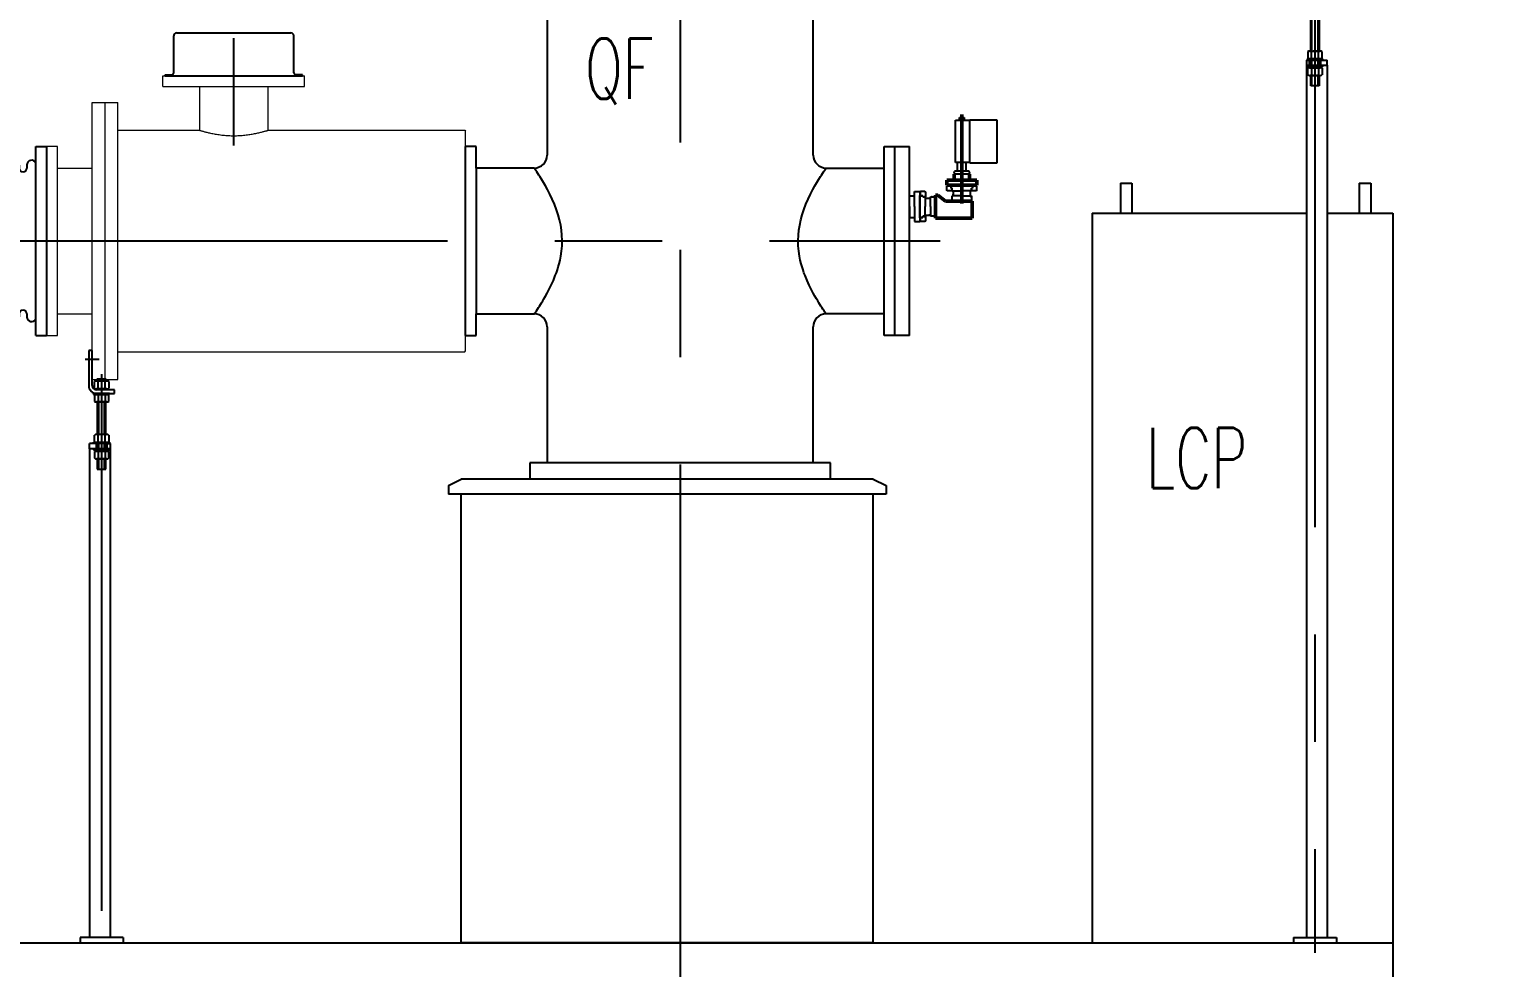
# Model space of a CAD drawing. Extents: x -61205 to 26665, y -81742 to 98141.
# Drawn here: x -36712 to -33312, y -17172 to -14985 of the extents above; entities that cross this region are included whole.
import ezdxf

# ---------------------------------------------------------------- set-up
doc = ezdxf.new("R2010")
doc.units = 0
doc.header["$LTSCALE"] = 1000
doc.header["$MEASUREMENT"] = 0
for name, pattern in [('AM_ISO02W050x2', [3.75, 3, -0.75]), ('F', [0.75, 0.5, -0.25]), ('G', [2, 1.25, -0.25, 0.25, -0.25])]:
    doc.linetypes.add(name, pattern=pattern)
doc.layers.get('0').update_dxf_attribs({"linetype": 'CONTINUOUS'})
doc.layers.get('DEFPOINTS').update_dxf_attribs({"linetype": 'CONTINUOUS'})
for name, color, linetype in [('01', 7, 'CONTINUOUS'), ('02', 1, 'CONTINUOUS'), ('04', 2, 'F'), ('05', 4, 'G'), ('08', 1, 'CONTINUOUS'), ('11', 6, 'CONTINUOUS')]:
    doc.layers.add(name, color=color, linetype=linetype)
doc.layers.add('AM_0N', color=7, linetype='CONTINUOUS', lineweight=50)
doc.styles.add('intecad', font='geditxt.shx', dxfattribs={"width": 0.667, "bigfont": 'hzfs_1.shx'})
doc.dimstyles.new('INTE$0', dxfattribs={"dimscale": 100, "dimtxt": 3.5, "dimasz": 3, "dimexe": 2, "dimexo": 0, "dimgap": 1, "dimtad": 1, "dimdsep": 46, "dimtxsty": 'intecad', "dimcen": 0, "dimclrd": 7, "dimclre": 7, "dimclrt": 6, "dimadec": 0, "dimazin": 2, "dimtp": 0.1, "dimtm": 0.1, "dimtfac": 0.71, "dimtix": 1, "dimtmove": 0, "dimatfit": 3, "dimfxl": 1, "dimlwd": -1, "dimlwe": -1, "dimarcsym": 0})

# ---------------------------------------------------------------- blocks, each defined once
blk = doc.blocks.new('户内波纹管230')
at = {"layer": '01'}
for p, q in [((0, 0), (0, -440)), ((0, 0), (25, 0)), ((25, -440), (25, 0)), ((205, -440), (205, 0)), ((205, 0), (230, 0)), ((230, 0), (230, -440)), ((25, -38.4), (25, -36.7)), ((46, -43), (46, -50)), ((64, -43), (64, -50)), ((86, -43), (86, -50)), ((104, -43), (104, -50)), ((126, -43), (126, -50)), ((144, -43), (144, -50)), ((166, -43), (166, -50)), ((184, -43), (184, -50)), ((205, -38.4), (205, -36.7)), ((46, -390), (46, -397)), ((64, -390), (64, -397)), ((86, -390), (86, -397)), ((104, -390), (104, -397)), ((126, -390), (126, -397)), ((144, -390), (144, -397)), ((166, -390), (166, -397)), ((184, -390), (184, -397)), ((0, -440), (25, -440)), ((205, -440), (230, -440))]:
    blk.add_line(p, q, dxfattribs=at)
for centre, radius, start, end in [((35, -43), 11, 0, 155.38), ((75, -43), 11, 0, 180), ((115, -43), 11, 0, 180), ((155, -43), 11, 0, 180), ((195, -43), 11, 24.62, 180), ((55, -50), 9, 180, 0), ((95, -50), 9, 180, 0), ((135, -50), 9, 180, 0), ((175, -50), 9, 180, 0), ((35, -397), 11, 204.62, 0), ((55, -390), 9, 0, 180), ((75, -397), 11, 180, 0), ((95, -390), 9, 0, 180), ((115, -397), 11, 180, 0), ((135, -390), 9, 0, 180), ((155, -397), 11, 180, 0), ((175, -390), 9, 0, 180), ((195, -397), 11, 180, 335.38)]:
    blk.add_arc(centre, radius, start, end, dxfattribs=at)
blk = doc.blocks.new('户内双母低位隔离接地开关')
blk.add_blockref('户内波纹管230', (328, 1855))
blk = doc.blocks.new('户内U型间隔低位976CT')
at = {"layer": '01'}
for p, q in [((296, 392), (296, 478)), ((303, 485), (569, 485)), ((576, 392), (576, 478)), ((276, 385), (276, 387)), ((276, 387), (291, 387)), ((276, 385), (291, 385)), ((291, 385), (581, 385)), ((596, 387), (581, 387)), ((581, 385), (596, 385)), ((596, 385), (596, 387))]:
    blk.add_line(p, q, dxfattribs=at)
at = {"layer": '01', "linetype": 'Continuous', "lineweight": 15}
for p, q in [((271, 385), (601, 385)), ((271, 360), (271, 385)), ((601, 360), (601, 385)), ((271, 360), (601, 360)), ((106, -322.5), (106, 322.5)), ((106, 322.5), (136, 322.5)), ((136, -322.5), (136, 322.5)), ((136, 322.5), (166, 322.5)), ((166, -322.5), (166, 322.5)), ((166, 258), (356, 258)), ((516, 258), (974, 258)), ((974, 258), (976, 256)), ((976, -256), (976, 256)), ((25, 220), (0, 220)), ((0, 220), (0, -220)), ((25, -220), (25, 220)), ((25, 170), (106, 170)), ((25, -170), (106, -170)), ((0, -220), (25, -220)), ((166, -258), (974, -258)), ((974, -258), (976, -256)), ((106, -322.5), (136, -322.5)), ((136, -322.5), (166, -322.5))]:
    blk.add_line(p, q, dxfattribs=at)
at = {"layer": '01'}
for centre, radius, start, end in [((303, 478), 7, 90, 180), ((569, 478), 7, 0, 90), ((291, 392), 5, 270, 0), ((581, 392), 5, 180, 270)]:
    blk.add_arc(centre, radius, start, end, dxfattribs=at)
at = {"layer": '01', "linetype": 'Continuous', "lineweight": 15}
for points in [[(356, 360), (356, 258)], [(516, 258), (516, 360)]]:
    blk.add_open_spline(points, degree=1, dxfattribs=at)
for points, knots in [([(356, 258), (356, 258), (356, 258), (356.3, 257.9), (357.2, 257.6), (358.7, 257.2), (360.6, 256.6), (363, 255.9), (365.8, 255.1), (369.2, 254.2), (373, 253.2), (377.3, 252.2), (382, 251.2), (387.1, 250.1), (392.7, 249.1), (398.5, 248.1), (404.7, 247.3), (411, 246.5), (417.2, 246), (423.4, 245.6), (429.6, 245.3), (433.9, 245.3), (436, 245.3)], [0, 0, 0, 0, 0.010535, 0.061735, 0.114077, 0.166812, 0.217105, 0.267733, 0.319394, 0.371403, 0.423398, 0.475735, 0.529139, 0.582909, 0.636505, 0.690479, 0.745668, 0.801289, 0.850143, 0.899311, 0.94948, 1, 1, 1, 1]), ([(436, 245.3), (438.1, 245.3), (442.5, 245.3), (448.9, 245.6), (455.4, 246), (461.7, 246.6), (467.8, 247.3), (473.6, 248.1), (479.2, 249.1), (484.6, 250.1), (489.7, 251.1), (494.4, 252.1), (498.8, 253.2), (502.8, 254.2), (506.3, 255.2), (509.3, 256), (511.8, 256.7), (513.7, 257.3), (515.1, 257.7), (515.9, 258), (515.9, 258), (516, 258)], [0, 0, 0, 0, 0.050967, 0.102304, 0.154793, 0.207674, 0.258639, 0.309945, 0.362304, 0.415018, 0.467546, 0.520423, 0.574398, 0.628755, 0.682357, 0.736345, 0.791578, 0.847255, 0.899202, 0.951532, 1, 1, 1, 1])]:
    blk.add_open_spline(points, degree=3, knots=knots, dxfattribs=at)
at = {"layer": '05', "ltscale": 0.2}
blk.add_line((436, 222.7), (436, 489.4), dxfattribs=at)
at = {"layer": '05'}
for p, q in [((283, 382.4), (283, 388.8)), ((589, 382.4), (589, 389.6))]:
    blk.add_line(p, q, dxfattribs=at)
blk = doc.blocks.new('*D205')
at = {"layer": '08', "color": 7, "transparency": 16777216}
for p, q in [((-35012.3, -14658.3), (-39370.7, -14658.3)), ((-39170.7, -17013.3), (-39170.7, -14958.3)), ((-38369.8, -17313.3), (-39370.7, -17313.3))]:
    blk.add_line(p, q, dxfattribs=at)
for points in [[(-39220.7, -14958.3), (-39120.7, -14958.3), (-39170.7, -14658.3)], [(-39220.7, -17013.3), (-39120.7, -17013.3), (-39170.7, -17313.3)]]:
    blk.add_solid(points, dxfattribs=at)
at = {"layer": 'DEFPOINTS', "color": 0, "transparency": 16777216}
for p in [(-39170.7, -14658.3), (-35012.3, -14658.3), (-38369.8, -17313.3)]:
    blk.add_point(p, dxfattribs=at)
at = {"layer": '08', "color": 6, "transparency": 16777216, "insert": (-39445.7, -15985.8), "char_height": 350, "attachment_point": 5, "rotation": 90, "style": 'intecad'}
blk.add_mtext('2655', dxfattribs=at)
blk = doc.blocks.new('*D206')
at = {"layer": '08', "color": 7, "transparency": 16777216}
for p, q in [((-35543.3, -14113.3), (-39942.7, -14113.3)), ((-39742.7, -17013.3), (-39742.7, -14413.3)), ((-38369.8, -17313.3), (-39942.7, -17313.3))]:
    blk.add_line(p, q, dxfattribs=at)
for points in [[(-39792.7, -14413.3), (-39692.7, -14413.3), (-39742.7, -14113.3)], [(-39792.7, -17013.3), (-39692.7, -17013.3), (-39742.7, -17313.3)]]:
    blk.add_solid(points, dxfattribs=at)
at = {"layer": 'DEFPOINTS', "color": 0, "transparency": 16777216}
for p in [(-39742.7, -14113.3), (-35543.3, -14113.3), (-38369.8, -17313.3)]:
    blk.add_point(p, dxfattribs=at)
at = {"layer": '08', "color": 6, "transparency": 16777216, "insert": (-40017.7, -15713.3), "char_height": 350, "attachment_point": 5, "rotation": 90, "style": 'intecad'}
blk.add_mtext('3200', dxfattribs=at)
blk = doc.blocks.new('户内支撑512030013601')
at = {"layer": '01'}
for p, q in [((-8, 20), (-8, -62)), ((0, 20), (-8, 20)), ((0, -62), (0, 20)), ((5.6, -68.3), (5.6, -52.7)), ((34.5, -51.5), (9.8, -51.5)), ((12, -51.5), (12, -46.5)), ((12, -46.5), (32, -46.5)), ((13.9, -68.3), (13.9, -52.7)), ((30.4, -68.3), (30.4, -52.7)), ((32, -46.5), (32, -51.5)), ((38.6, -52.7), (38.6, -68.3)), ((3.5, -80), (3.5, -83)), ((11, -80), (3.5, -80)), ((3.5, -83), (11, -83)), ((5.6, -83), (5.6, -98.7)), ((38.6, -83), (5.6, -83)), ((6.9, -72), (6.9, -69.5)), ((6.9, -69.5), (37.1, -69.5)), ((37.1, -72), (6.9, -72)), ((34.5, -69.5), (9.8, -69.5)), ((34.5, -99.8), (9.8, -99.8)), ((52, -72), (10, -72)), ((10, -80), (52, -80)), ((33, -72), (11, -72)), ((33, -80), (11, -80)), ((11, -83), (33, -83)), ((12, -99.8), (12, -176)), ((13.9, -83), (13.9, -98.7)), ((20.8, -72), (22, -69.5)), ((22, -72), (23.2, -69.5)), ((30.4, -83), (30.4, -98.7)), ((32, -176), (32, -99.8)), ((40.5, -80), (33, -80)), ((33, -83), (40.5, -83)), ((37.1, -69.5), (37.1, -72)), ((38.6, -98.7), (38.6, -83)), ((40.5, -83), (40.5, -80)), ((52, -80), (52, -72)), ((42, -197), (-6, -197)), ((-6, -209), (-6, -197)), ((3.5, -194), (11, -194)), ((3.5, -197), (3.5, -194)), ((11, -197), (3.5, -197)), ((5.6, -192.8), (5.6, -177.2)), ((9, -197), (9, -209)), ((34.5, -176), (9.8, -176)), ((11, -194), (33, -194)), ((33, -197), (11, -197)), ((12, -197), (12, -209)), ((13.9, -192.8), (13.9, -177.2)), ((30.4, -192.8), (30.4, -177.2)), ((32, -209), (32, -197)), ((33, -194), (40.5, -194)), ((40.5, -197), (33, -197)), ((35, -197), (42, -197)), ((35, -209), (35, -197)), ((38.6, -177.2), (38.6, -192.8)), ((40.5, -194), (40.5, -197)), ((42, -197), (42, -209)), ((-6, -209), (-6, -1348)), ((42, -209), (-6, -209)), ((3.5, -209), (3, -209)), ((11, -209), (3.5, -209)), ((3.5, -209), (3.5, -212)), ((3.5, -212), (11, -212)), ((5.6, -215.7), (5.6, -231.3)), ((37.1, -212), (6.9, -212)), ((6.9, -212), (6.9, -214.5)), ((6.9, -214.5), (37.1, -214.5)), ((34.5, -214.5), (9.8, -214.5)), ((34.5, -232.5), (9.8, -232.5)), ((33, -209), (11, -209)), ((11, -212), (33, -212)), ((12, -232.5), (12, -256.5)), ((13.9, -215.7), (13.9, -231.3)), ((20.8, -212), (22, -214.5)), ((22, -212), (23.2, -214.5)), ((30.4, -215.7), (30.4, -231.3)), ((32, -256.5), (32, -232.5)), ((40.5, -209), (33, -209)), ((33, -212), (40.5, -212)), ((37.1, -214.5), (37.1, -212)), ((38.6, -231.3), (38.6, -215.7)), ((40.5, -212), (40.5, -209)), ((42, -209), (42, -1348)), ((12, -256.5), (32, -256.5)), ((-28, -1348), (-28, -1360)), ((72, -1348), (-28, -1348)), ((72, -1348), (72, -1360))]:
    blk.add_line(p, q, dxfattribs=at)
for centre, radius, start, end in [((10, -62), 18, 180, 270), ((10, -62), 10, 180, 270), ((9.8, -59.4), 7.93, 58.7228, 121.2834), ((22.1, -81.5), 30, 74.0619, 105.9381), ((34.5, -59.4), 7.93, 58.7183, 121.2772), ((9.8, -61.6), 7.93, 238.7166, 301.2772), ((9.8, -91.9), 7.93, 238.7166, 301.2772), ((22.1, -39.5), 30, 254.0619, 285.9381), ((22.1, -69.8), 30, 254.0619, 285.9381), ((34.5, -61.6), 7.93, 238.7228, 301.2817), ((34.5, -91.9), 7.93, 238.7228, 301.2834), ((9.8, -183.9), 7.93, 58.7228, 121.2834), ((9.8, -186.1), 7.93, 238.7166, 301.2772), ((22.1, -206), 30, 74.0619, 105.9381), ((22.1, -164), 30, 254.0619, 285.9381), ((34.5, -183.9), 7.93, 58.7166, 121.2772), ((34.5, -186.1), 7.93, 238.7228, 301.2834), ((9.8, -222.4), 7.93, 58.7212, 121.285), ((9.8, -224.6), 7.93, 238.715, 301.2788), ((22.1, -244.5), 30, 74.0617, 105.9383), ((22.1, -202.5), 30, 254.0617, 285.9383), ((34.5, -222.4), 7.93, 58.7166, 121.2788), ((34.5, -224.6), 7.93, 238.7212, 301.2834)]:
    blk.add_arc(centre, radius, start, end, dxfattribs=at)
at = {"layer": '02'}
for p, q in [((15, -46.5), (15, -51.5)), ((29, -51.5), (29, -46.5)), ((15, -99.8), (15, -176)), ((29, -176), (29, -99.8)), ((15, -197), (15, -209)), ((29, -209), (29, -197)), ((15, -232.5), (15, -256.5)), ((29, -256.5), (29, -232.5))]:
    blk.add_line(p, q, dxfattribs=at)
at = {"layer": '05'}
for p, q in [((-16, 0), (16, 0)), ((22, -35.4), (22, -1383.4))]:
    blk.add_line(p, q, dxfattribs=at)
blk = doc.blocks.new('Z型间隔高位CT支撑')
at = {"layer": '01'}
for p, q in [((-32, -176), (-32, -99.8)), ((-12, -99.8), (-12, -176)), ((-35, -197), (-42, -197)), ((-42, -197), (6, -197)), ((-42, -197), (-42, -209)), ((-33, -194), (-40.5, -194)), ((-40.5, -194), (-40.5, -197)), ((-40.5, -197), (-33, -197)), ((-38.6, -177.2), (-38.6, -192.8)), ((-35, -209), (-35, -197)), ((-34.5, -176), (-9.8, -176)), ((-11, -194), (-33, -194)), ((-33, -197), (-11, -197)), ((-32, -209), (-32, -197)), ((-30.4, -192.8), (-30.4, -177.2)), ((-13.9, -192.8), (-13.9, -177.2)), ((-12, -197), (-12, -209)), ((-3.5, -194), (-11, -194)), ((-11, -197), (-3.5, -197)), ((-9, -197), (-9, -209)), ((-5.6, -192.8), (-5.6, -177.2)), ((-3.5, -197), (-3.5, -194)), ((6, -209), (6, -197)), ((-42, -209), (6, -209)), ((-42, -209), (-42, -2241.3)), ((-40.5, -209), (-33, -209)), ((-40.5, -212), (-40.5, -209)), ((-33, -212), (-40.5, -212)), ((-38.6, -231.3), (-38.6, -215.7)), ((-37.1, -212), (-6.9, -212)), ((-37.1, -214.5), (-37.1, -212)), ((-6.9, -214.5), (-37.1, -214.5)), ((-34.5, -214.5), (-9.8, -214.5)), ((-34.5, -232.5), (-9.8, -232.5)), ((-33, -209), (-11, -209)), ((-11, -212), (-33, -212)), ((-32, -256.5), (-32, -232.5)), ((-30.4, -215.7), (-30.4, -231.3)), ((-22, -212), (-23.3, -214.5)), ((-20.8, -212), (-22, -214.5)), ((-13.9, -215.7), (-13.9, -231.3)), ((-12, -232.5), (-12, -256.5)), ((-11, -209), (-3.5, -209)), ((-3.5, -212), (-11, -212)), ((-6.9, -212), (-6.9, -214.5)), ((-5.6, -215.7), (-5.6, -231.3)), ((-3.5, -209), (-3, -209)), ((-3.5, -209), (-3.5, -212)), ((6, -209), (6, -2241.3)), ((-12, -256.5), (-32, -256.5)), ((-72, -2241.3), (-72, -2253.3)), ((-72, -2241.3), (28, -2241.3)), ((28, -2241.3), (28, -2253.3))]:
    blk.add_line(p, q, dxfattribs=at)
for centre, radius, start, end in [((-34.5, -183.9), 7.93, 58.7228, 121.2834), ((-34.5, -186.1), 7.93, 238.7166, 301.2772), ((-22.1, -206), 30, 74.0619, 105.9381), ((-22.1, -164), 30, 254.0619, 285.9381), ((-9.8, -183.9), 7.93, 58.7166, 121.2772), ((-9.8, -186.1), 7.93, 238.7228, 301.2834), ((-34.5, -222.4), 7.93, 58.7212, 121.2834), ((-34.5, -224.6), 7.93, 238.7166, 301.2788), ((-22.1, -244.5), 30, 74.0617, 105.9383), ((-22.1, -202.5), 30, 254.0617, 285.9383), ((-9.8, -222.4), 7.93, 58.715, 121.2788), ((-9.8, -224.6), 7.93, 238.7212, 301.285)]:
    blk.add_arc(centre, radius, start, end, dxfattribs=at)
at = {"layer": '02'}
for p, q in [((-29, -176), (-29, -99.8)), ((-15, -99.8), (-15, -176)), ((-29, -209), (-29, -197)), ((-15, -197), (-15, -209)), ((-29, -256.5), (-29, -232.5)), ((-15, -232.5), (-15, -256.5))]:
    blk.add_line(p, q, dxfattribs=at)
at = {"layer": '05'}
blk.add_line((-22, -35.4), (-22, -2276.6), dxfattribs=at)
blk = doc.blocks.new('户内Z型高位组合隔离接地开关')
at = {"color": 0, "linetype": 'Continuous', "lineweight": 0}
for p, q in [((-433.8, 440), (-433.8, 503)), ((-438.8, 435), (-501.8, 435)), ((-433.8, 435), (-436.3, 435)), ((-433.8, 435), (-433.8, 437.5)), ((-433.8, 435), (-431.3, 435)), ((-433.8, 435), (-433.8, 432.5)), ((-433.8, 430), (-433.8, 367)), ((-428.8, 435), (-365.8, 435)), ((-883, -499.1), (-883, -369.9)), ((-819.4, -434.5), (-946.6, -434.5))]:
    blk.add_line(p, q, dxfattribs=at)
at = {"layer": '01'}
for p, q in [((-613.8, 249), (-613.8, 588)), ((-631.8, 553.3), (-631.8, 518.5)), ((-627.2, 558.3), (-618.5, 559.1)), ((-618.3, 570.5), (-616.6, 570.5)), ((-618.3, 562.5), (-616.6, 562.5)), ((-616.6, 571), (-616.6, 562)), ((-615.8, 571), (-616.6, 571)), ((-616.6, 568.3), (-616.6, 570.5)), ((-616.6, 568.3), (-616.6, 570.5)), ((-616.6, 562.5), (-616.6, 564.6)), ((-616.6, 562.5), (-616.6, 564.6)), ((-616.6, 562), (-615.8, 562)), ((-615.8, 571.5), (-615.8, 562)), ((-615.8, 571.5), (-613.8, 571.5)), ((-615.8, 568.5), (-615.8, 571)), ((-615.8, 562), (-615.8, 564.5)), ((-301.3, 577.5), (-346.3, 577.5)), ((-634.3, 520.5), (-632.6, 520.5)), ((-634.3, 512.5), (-632.6, 512.5)), ((-631.8, 521), (-632.6, 521)), ((-632.6, 521), (-632.6, 512)), ((-632.6, 518.3), (-631.9, 518.5)), ((-631.9, 518), (-632.6, 518.3)), ((-632.6, 514.6), (-632.6, 518.3)), ((-631.9, 514.9), (-632.6, 514.6)), ((-632.6, 514.6), (-631.9, 514.5)), ((-632.6, 512), (-631.8, 512)), ((-631.9, 518.5), (-631.9, 514.5)), ((-631.8, 518.5), (-631.8, 521)), ((-631.8, 512), (-631.8, 514.5)), ((-631.8, 514.5), (-631.8, 511.5)), ((-613.8, 511.5), (-631.8, 511.5)), ((-454.9, 480.3), (-442.9, 454.5)), ((-412.7, 480.3), (-424.7, 454.5)), ((-1201, 436.9), (-1201, 151.4)), ((-1201, 436.9), (-786.6, 436.9)), ((-786.6, 436.9), (-749, 436.9)), ((-749, 436.9), (-749, 151.4)), ((-442.9, 415.5), (-454.9, 389.7)), ((-424.7, 415.5), (-412.7, 389.7)), ((-1186, 359), (-800, 359)), ((-108, 350.5), (-158, 350.5)), ((-108, 325.5), (-108, 350.5)), ((-158, 325.5), (-108, 325.5)), ((-108, 290.5), (-108, 325.5)), ((-158, 290.5), (-108, 290.5)), ((-108, 265.5), (-108, 290.5)), ((-502.2, 189.3), (-502.2, 265)), ((-108, 265.5), (-158, 265.5)), ((-153.8, 265), (-153.8, 189.3)), ((-1450, 220), (-1412, 220)), ((-1412, -220), (-1412, 220)), ((-1387, 220), (-1412, 220)), ((-1387, -220), (-1387, 220)), ((-63, 220), (-38, 220)), ((-63, -220), (-63, 220)), ((-38, -220), (-38, 220)), ((0, 220), (-38, 220)), ((-1257, 174.2), (-1387, 174.2)), ((-1201, 151.4), (-1085, 151.4)), ((-1153, 141.4), (-1153, 151.4)), ((-1151.5, 141.4), (-1153, 141.4)), ((-1151.5, 141.4), (-1144.5, 141.4)), ((-1142.1, 141.4), (-1144.5, 141.4)), ((-1085, 151.4), (-749, 151.4)), ((-1027.9, 141.4), (-1017, 141.4)), ((-1017, 151.4), (-1017, 141.4)), ((-749, 166), (-525.5, 166)), ((-130.5, 166), (-63, 166)), ((-1387, -174.2), (-1182.3, -174.2)), ((-1159, -197.5), (-1159, -265)), ((-827, -265), (-827, -197.5)), ((-803.7, -174.2), (-63, -174.2)), ((-803.7, -174.2), (-713, -174.2)), ((-1450, -220), (-1412, -220)), ((-1412, -220), (-1387, -220)), ((-38, -220), (-63, -220)), ((0, -220), (-38, -220)), ((-773, -265), (-1213, -265)), ((-1213, -265), (-1213, -290)), ((-773, -292.5), (-773, -265)), ((-1213, -290), (-773, -290)), ((-1213, -290), (-1213, -325)), ((-703, -620.5), (-703, -281.5)), ((-701, -298), (-703, -298)), ((-701, -298), (-701, -307.5)), ((-701, -301), (-701, -298.5)), ((-701, -298.5), (-700.2, -298.5)), ((-701, -307.5), (-701, -305)), ((-700.2, -298.5), (-700.2, -307.5)), ((-700.2, -301.2), (-700.2, -299)), ((-700.2, -301.2), (-700.2, -299)), ((-698.5, -299), (-700.2, -299)), ((-700.2, -307), (-700.2, -304.9)), ((-700.2, -307), (-700.2, -304.9)), ((-1213, -325), (-1213, -350)), ((-1088, -325), (-1213, -325)), ((-700.2, -307.5), (-701, -307.5)), ((-698.5, -307), (-700.2, -307)), ((-689.6, -311.2), (-698.3, -310.4)), ((-685, -316.2), (-685, -351)), ((-1213, -350), (-1088, -350)), ((-1132, -350), (-1132, -383)), ((-703, -358), (-685, -358)), ((-685, -348.5), (-684.2, -348.5)), ((-685, -351), (-685, -348.5)), ((-685, -357.5), (-685, -355)), ((-685, -355), (-685, -358)), ((-684.2, -357.5), (-685, -357.5)), ((-684.2, -351.2), (-684.9, -351)), ((-684.9, -351), (-684.9, -355)), ((-684.9, -351.5), (-684.2, -351.2)), ((-684.9, -354.6), (-684.2, -354.9)), ((-684.2, -354.9), (-684.9, -355)), ((-684.2, -348.5), (-684.2, -357.5)), ((-682.5, -349), (-684.2, -349)), ((-684.2, -354.9), (-684.2, -351.2)), ((-682.5, -357), (-684.2, -357)), ((-1132, -383), (-1088, -503.9)), ((-904.1, -389.2), (-892.1, -415)), ((-861.9, -389.2), (-873.9, -415)), ((-892.1, -454), (-904.1, -479.8)), ((-873.9, -454), (-861.9, -479.8))]:
    blk.add_line(p, q, dxfattribs=at)
at = {"layer": '01', "lineweight": 50}
for p, q in [((-613.8, 249), (-613.8, 583)), ((-609.8, 592), (-574.8, 592)), ((-574.8, 592), (-146.8, 592)), ((-146.8, 592), (-111.8, 592)), ((-107.8, 588), (-107.8, 249)), ((-107.8, 583), (-107.8, 249)), ((-574.8, 245), (-609.8, 245)), ((-575.8, 245), (-609.8, 245)), ((-146.8, 245), (-574.8, 245)), ((-111.8, 245), (-146.8, 245)), ((-1209, -281.5), (-1209, -620.5)), ((-1209, -286.5), (-1209, -620.5)), ((-1170, -277.5), (-1205, -277.5)), ((-742, -277.5), (-1170, -277.5)), ((-707, -277.5), (-742, -277.5)), ((-703, -620.5), (-703, -286.5)), ((-1205, -624.5), (-1170, -624.5)), ((-1170, -624.5), (-742, -624.5)), ((-742, -624.5), (-707, -624.5)), ((-741, -624.5), (-707, -624.5))]:
    blk.add_line(p, q, dxfattribs=at)
at = {"layer": '01', "ltscale": 20}
for p, q in [((-1102.5, 518), (-1102.5, 438)), ((-954.5, 518), (-1102.5, 518)), ((-954.5, 436.9), (-954.5, 518)), ((-1186, 315), (-1186, 403)), ((-1186, 403), (-1176, 403)), ((-1201, 315), (-1213, 315)), ((-1213, 315), (-1213, 290)), ((-1213, 290), (-1213, 265)), ((-1213, 290), (-1201, 290)), ((-1213, 265), (-1201, 265))]:
    blk.add_line(p, q, dxfattribs=at)
at = {"layer": '01', "linetype": 'Continuous', "lineweight": 15}
for p, q in [((-1450, 220), (-1450, -220)), ((0, 220), (0, -220))]:
    blk.add_line(p, q, dxfattribs=at)
at = {"layer": '01', "flags": 128}
for points in [[(-443.9, 456.7), (-445.6, 460.2), (-447.2, 463.6), (-448.7, 466.9), (-450.1, 470), (-451.4, 472.8), (-452.7, 475.6), (-453.9, 478), (-454.9, 480.3)], [(-423.7, 456.7), (-422, 460.2), (-420.4, 463.6), (-418.9, 466.9), (-417.5, 470), (-416.2, 472.8), (-414.9, 475.6), (-413.7, 478), (-412.7, 480.3)], [(-454.9, 389.7), (-453.9, 392), (-452.7, 394.4), (-451.4, 397.2), (-450.1, 400), (-448.7, 403.1), (-447.2, 406.4), (-445.6, 409.8), (-443.9, 413.3)], [(-412.7, 389.7), (-413.7, 392), (-414.9, 394.4), (-416.2, 397.2), (-417.5, 400), (-418.9, 403.1), (-420.4, 406.4), (-422, 409.8), (-423.7, 413.3)]]:
    blk.add_lwpolyline(points, dxfattribs=at)
at = {"layer": '01'}
for points in [[(-893.1, -412.8), (-894.8, -409.3), (-896.4, -405.9), (-897.9, -402.6), (-899.3, -399.5), (-900.6, -396.7), (-901.9, -393.9), (-903.1, -391.5), (-904.1, -389.2)], [(-872.9, -412.8), (-871.2, -409.3), (-869.6, -405.9), (-868.1, -402.6), (-866.7, -399.5), (-865.4, -396.7), (-864.1, -393.9), (-862.9, -391.5), (-861.9, -389.2)], [(-904.1, -479.8), (-903.1, -477.5), (-901.9, -475.1), (-900.6, -472.3), (-899.3, -469.5), (-897.9, -466.4), (-896.4, -463.1), (-894.8, -459.7), (-893.1, -456.2)], [(-861.9, -479.8), (-862.9, -477.5), (-864.1, -475.1), (-865.4, -472.3), (-866.7, -469.5), (-868.1, -466.4), (-869.6, -463.1), (-871.2, -459.7), (-872.9, -456.2)]]:
    blk.add_lwpolyline(points, dxfattribs=at)
for centre in [(-433.8, 435), (-883, -434.5)]:
    blk.add_circle(centre, 68, dxfattribs=at)
at = {"layer": '01', "lineweight": 50}
for centre in [(-547.5, 343.3), (-769.3, -526.2)]:
    blk.add_circle(centre, 48.9, dxfattribs=at)
for centre, start, end in [((-609.8, 588), 90, 180), ((-111.8, 588), 0, 90), ((-609.8, 249), 180, 270), ((-609.8, 249), 180, 270), ((-111.8, 249), 270, 0), ((-1205, -281.5), 90, 180), ((-707, -281.5), 0, 90), ((-1205, -620.5), 180, 270), ((-707, -620.5), 270, 0), ((-707, -620.5), 270, 0)]:
    blk.add_arc(centre, 4, start, end, dxfattribs=at)
at = {"layer": '01'}
for centre, radius, start, end in [((-626.8, 553.3), 5, 95, 180), ((-613.2, 566.5), 6.5, 142.456, 217.544), ((-618.8, 562), 3, 275, 0), ((-618.3, 562.6), 0.1, 217.544, 269.999), ((-629.2, 516.5), 6.5, 142.456, 217.544), ((-634.3, 520.4), 0.1, 90.001, 142.456), ((-634.3, 512.6), 0.1, 217.544, 269.999), ((-433.8, 435), 50, 65, 115), ((-433.8, 435), 21.5, 65, 115), ((-433.8, 435), 21.5, 245, 295), ((-433.8, 435), 50, 245, 295), ((-525.5, 189.3), 23.3, 270, 0), ((-130.5, 189.3), 23.3, 180, 270), ((-1142.1, 137.4), 4, 26.9444, 90), ((-1085, 166.4), 60, 206.9444, 333.0556), ((-1027.9, 137.4), 4, 90, 153.0556), ((-1182.3, -197.5), 23.3, 0, 90), ((-803.7, -197.5), 23.3, 90, 180), ((-703.6, -303), 6.5, 322.456, 37.544), ((-698, -307.5), 3, 180, 265), ((-698.5, -306.9), 0.1, 270.001, 322.456), ((-690, -316.2), 5, 0, 85), ((-682.5, -349.1), 0.1, 37.544, 89.999), ((-682.5, -356.9), 0.1, 270.001, 322.456), ((-687.6, -353), 6.5, 322.456, 37.544), ((-883, -434.5), 50, 65, 115), ((-883, -434.5), 21.5, 65, 115), ((-883, -434.5), 21.5, 245, 295), ((-883, -434.5), 50, 245, 295)]:
    blk.add_arc(centre, radius, start, end, dxfattribs=at)
at = {"layer": '02'}
for p, q in [((-433.8, 472.5), (-433.8, 392.2)), ((-392.4, 435), (-477.3, 435))]:
    blk.add_line(p, q, dxfattribs=at)
at = {"layer": '04', "linetype": 'AM_ISO02W050x2'}
for p, q in [((-619.7, 567), (-617.8, 567)), ((-619.7, 565.9), (-617.8, 565.9)), ((-619.3, 568.7), (-617.3, 566.5)), ((-619.3, 564.3), (-617.3, 566.5)), ((-617.8, 567), (-617.8, 565.9)), ((-635.7, 517), (-633.8, 517)), ((-635.7, 515.9), (-633.8, 515.9)), ((-635.3, 518.7), (-633.3, 516.5)), ((-635.3, 514.3), (-633.3, 516.5)), ((-633.8, 517), (-633.8, 515.9)), ((-697.5, -300.8), (-699.5, -303)), ((-697.5, -305.2), (-699.5, -303)), ((-699, -302.5), (-699, -303.6)), ((-697.1, -302.5), (-699, -302.5)), ((-697.1, -303.6), (-699, -303.6)), ((-681.5, -350.8), (-683.5, -353)), ((-681.5, -355.2), (-683.5, -353)), ((-683, -352.5), (-683, -353.6)), ((-681.1, -352.5), (-683, -352.5)), ((-681.1, -353.6), (-683, -353.6))]:
    blk.add_line(p, q, dxfattribs=at)
at = {"layer": '04', "ltscale": 20}
for p, q in [((-423.8, 565.5), (-489.9, 476.8)), ((-251, 565.5), (-423.8, 565.5)), ((-346.3, 577.5), (-353.2, 565.5)), ((-294.4, 565.5), (-301.3, 577.5)), ((-184.8, 383.5), (-251, 565.5)), ((-1102.5, 435.3), (-1102.5, 403)), ((-1101.5, 435.1), (-1101.5, 403)), ((-1019, 418), (-1097, 418)), ((-1097, 418), (-1097, 408)), ((-1037, 428), (-1079, 428)), ((-1079, 428), (-1079, 418)), ((-1037, 418), (-1037, 428)), ((-1019, 408), (-1019, 418)), ((-955.5, 403), (-955.5, 434.5)), ((-954.5, 403), (-954.5, 434.3)), ((-952.5, 430), (-954.5, 430)), ((-952.5, 403), (-952.5, 430)), ((-503.8, 435), (-503.8, 350.5)), ((-1172.3, 403), (-800, 403)), ((-1108, 408), (-1108, 403)), ((-1108, 408), (-1102.5, 408)), ((-1101.5, 408), (-1008, 408)), ((-1008, 403), (-1008, 408)), ((-800, 403), (-800, 315)), ((-503.8, 378.4), (-503.8, 350.5)), ((-184.8, 350.5), (-184.8, 383.5)), ((-407, 350.5), (-548, 350.5)), ((-548, 350.5), (-548, 325.5)), ((-439.8, 365.3), (-439.8, 350.5)), ((-427.8, 350.5), (-427.8, 365.3)), ((-158, 350.5), (-407, 350.5)), ((-773, 315), (-1201, 315)), ((-773, 290), (-773, 315)), ((-158, 325.5), (-548, 325.5)), ((-548, 325.5), (-328, 325.5)), ((-548, 325.5), (-548, 290.5)), ((-1201, 290), (-773, 290)), ((-773, 290), (-993, 290)), ((-773, 265), (-773, 290)), ((-328, 290.5), (-548, 290.5)), ((-548, 290.5), (-328, 290.5)), ((-548, 290.5), (-548, 265.5)), ((-158, 290.5), (-328, 290.5)), ((-1201, 265), (-880.5, 265)), ((-1159, 265), (-1159, 204.2)), ((-880.5, 265), (-773, 265)), ((-827, 249), (-827, 265)), ((-827, 204.1), (-827, 249)), ((-328, 265.5), (-548, 265.5)), ((-158, 265.5), (-328, 265.5)), ((-1189, 174.2), (-1257, 174.2)), ((-753.2, 174.2), (-797, 174.1)), ((-773, -325), (-773, -292.5)), ((-1088, -325), (-773, -325)), ((-773, -325), (-993, -325)), ((-773, -350), (-773, -325)), ((-1088, -350), (-914, -350)), ((-914, -350), (-773, -350)), ((-889, -350), (-889, -364.8)), ((-877, -364.8), (-877, -350)), ((-813, -434.5), (-813, -350)), ((-813, -377.9), (-813, -350)), ((-1088, -503.9), (-1065.8, -565)), ((-893, -565), (-826.9, -476.3)), ((-1025, -565), (-1065.8, -565)), ((-1025, -565), (-893, -565)), ((-1022.4, -565), (-1015.5, -577)), ((-1015.5, -577), (-970.5, -577)), ((-970.5, -577), (-963.6, -565))]:
    blk.add_line(p, q, dxfattribs=at)
at = {"layer": '04'}
for p, q in [((-1087.5, 498.4), (-974.5, 498.4)), ((-1071, 497.4), (-1072, 498.4)), ((-1071, 497.4), (-1071, 473.4)), ((-1071, 497.4), (-1045, 497.4)), ((-1045, 497.4), (-1044, 498.4)), ((-1045, 497.4), (-1045, 473.4)), ((-974.5, 491.9), (-1035.5, 491.9)), ((-1035.5, 491.9), (-1035.5, 479.9)), ((-1035.5, 479.9), (-974.5, 479.9)), ((-974.5, 498.4), (-974.5, 491.9)), ((-974.5, 479.9), (-974.5, 473.4)), ((-1097, 451.9), (-1098, 450.9)), ((-1098, 450.9), (-1098, 436.9)), ((-1097, 451.9), (-1077.5, 451.9)), ((-1087.9, 473.4), (-974.5, 473.4)), ((-1077.5, 451.9), (-1071.5, 451.9)), ((-1071, 474.4), (-1072, 473.4)), ((-1071.5, 451.9), (-1044.5, 451.9)), ((-1071, 474.4), (-1045, 474.4)), ((-1045, 474.4), (-1044, 473.4)), ((-1044.5, 451.9), (-1039, 451.9)), ((-1039, 451.9), (-1019, 451.9)), ((-1018, 450.9), (-1019, 451.9)), ((-1018, 450.9), (-1018, 436.9)), ((-1039, 436.9), (-1098, 436.9)), ((-1018, 436.9), (-1031, 436.9))]:
    blk.add_line(p, q, dxfattribs=at)
at = {"layer": '04', "ltscale": 5}
for p, q in [((-1071.8, 473.4), (-1071.8, 498.4)), ((-1044.2, 473.4), (-1044.2, 498.4))]:
    blk.add_line(p, q, dxfattribs=at)
at = {"layer": '04', "ltscale": 0.5}
for p, q in [((-1071.5, 473.4), (-1071.5, 451.9)), ((-1044.5, 451.9), (-1044.5, 473.4))]:
    blk.add_line(p, q, dxfattribs=at)
at = {"layer": '04', "ltscale": 20}
for centre, radius, start, end in [((-433.8, 435), 70, 274.9171, 265.0829), ((-1189, 204.2), 30, 270, 0), ((-797, 204.1), 30, 180, 270.0254), ((-883, -434.5), 70, 94.9171, 85.0829)]:
    blk.add_arc(centre, radius, start, end, dxfattribs=at)
at = {"layer": 'AM_0N'}
for p, q in [((-632.6, 518.3), (-632.6, 520.5)), ((-632.6, 518.3), (-632.6, 520.5)), ((-632.6, 512.5), (-632.6, 514.6)), ((-632.6, 512.5), (-632.6, 514.6)), ((-684.2, -351.2), (-684.2, -349)), ((-684.2, -351.2), (-684.2, -349)), ((-684.2, -357), (-684.2, -354.9)), ((-684.2, -357), (-684.2, -354.9))]:
    blk.add_line(p, q, dxfattribs=at)
for centre, start, end in [((-618.3, 570.4), 90.001, 142.456), ((-698.5, -299.1), 37.544, 89.999)]:
    blk.add_arc(centre, 0.1, start, end, dxfattribs=at)

msp = doc.modelspace()

# ---------------------------------------------------------------- linework, layer by layer
at = {"color": 0, "linetype": 'ByBlock'}
for p in [(-34564.809, -15348.339), (-34559.809, -15370.415), (-34559.809, -15370.722), (-34514.809, -15348.339), (-34637.809, -15373.339), (-34609.254, -15375.839), (-34517.309, -15376.894), (-34637.809, -15423.339), (-34615.734, -15418.339), (-34615.426, -15418.339)]:
    msp.add_point(p, dxfattribs=at)
at = {"layer": '01'}
for p, q in [((-35505.809, -14858.303), (-35505.809, -15278.488)), ((-34885.809, -15278.339), (-34885.809, -14858.262)), ((-34554.309, -15295.839), (-34554.309, -15196.839)), ((-34554.309, -15196.839), (-34521.309, -15196.839)), ((-34545.188, -15190.839), (-34534.43, -15190.839)), ((-34545.188, -15196.839), (-34545.188, -15190.839)), ((-34542.498, -15190.839), (-34542.498, -15196.839)), ((-34539.809, -15190.839), (-34539.809, -15196.839)), ((-34537.12, -15190.839), (-34537.12, -15196.839)), ((-34534.43, -15190.839), (-34534.43, -15196.839)), ((-34521.309, -15296.839), (-34521.309, -15195.839)), ((-34521.309, -15195.839), (-34458.309, -15195.839)), ((-34458.309, -15195.839), (-34458.309, -15296.839)), ((-35695.809, -15698.339), (-35695.809, -15258.339)), ((-35695.809, -15698.339), (-35695.809, -15258.339)), ((-35670.809, -15258.339), (-35695.809, -15258.339)), ((-35670.809, -15308.339), (-35670.809, -15258.339)), ((-34720.809, -15698.339), (-34720.809, -15258.339)), ((-34720.809, -15258.339), (-34695.809, -15258.339)), ((-34695.809, -15698.339), (-34695.809, -15258.339)), ((-34695.809, -15258.339), (-34661.809, -15258.339)), ((-34661.809, -15666.456), (-34661.809, -15258.339)), ((-34521.309, -15295.839), (-34554.309, -15295.839)), ((-34549.809, -15315.339), (-34549.809, -15295.839)), ((-34529.809, -15315.339), (-34529.809, -15295.839)), ((-34458.309, -15296.839), (-34521.309, -15296.839)), ((-35670.809, -15308.339), (-35670.809, -15648.339)), ((-35535.722, -15308.339), (-35670.809, -15308.339)), ((-34855.896, -15308.339), (-34720.809, -15308.339)), ((-34557.806, -15318.839), (-34556.868, -15315.339)), ((-34557.806, -15318.839), (-34556.868, -15322.339)), ((-34521.806, -15322.339), (-34557.806, -15322.339)), ((-34522.75, -15315.339), (-34556.868, -15315.339)), ((-34521.812, -15318.839), (-34522.75, -15315.339)), ((-34521.812, -15318.839), (-34522.75, -15322.339)), ((-34649.809, -15398.339), (-34649.809, -15363.339)), ((-34649.809, -15363.339), (-34637.809, -15363.339)), ((-34637.809, -15363.339), (-34637.809, -15398.339)), ((-34635.576, -15363.21), (-34636.576, -15364.21)), ((-34636.576, -15364.21), (-34636.576, -15373.21)), ((-34625.576, -15363.21), (-34635.576, -15363.21)), ((-34625.576, -15363.21), (-34624.576, -15364.21)), ((-34624.576, -15364.21), (-34624.576, -15375.71)), ((-34573.68, -15349.573), (-34574.68, -15350.573)), ((-34574.68, -15360.573), (-34574.68, -15350.573)), ((-34573.68, -15361.573), (-34574.68, -15360.573)), ((-34564.809, -15349.573), (-34573.68, -15349.573)), ((-34562.309, -15361.573), (-34573.68, -15361.573)), ((-34565.033, -15349.573), (-34565.033, -15355.339)), ((-34562.309, -15355.339), (-34565.033, -15355.339)), ((-34564.809, -15348.339), (-34514.809, -15348.339)), ((-34564.809, -15355.339), (-34564.809, -15348.339)), ((-34562.59, -15355.339), (-34562.59, -15361.573)), ((-34562.309, -15361.573), (-34562.309, -15355.339)), ((-34562.309, -15361.339), (-34539.809, -15361.339)), ((-34559.809, -15361.339), (-34559.809, -15373.339)), ((-34517.309, -15361.339), (-34539.809, -15361.339)), ((-34519.809, -15361.339), (-34519.809, -15373.339)), ((-34514.68, -15355.339), (-34517.309, -15355.339)), ((-34517.309, -15355.339), (-34517.309, -15361.339)), ((-34517.18, -15361.573), (-34517.18, -15355.339)), ((-34505.68, -15361.573), (-34517.18, -15361.573)), ((-34514.809, -15348.339), (-34514.809, -15355.339)), ((-34514.68, -15355.339), (-34514.68, -15349.573)), ((-34505.68, -15349.573), (-34514.68, -15349.573)), ((-34504.68, -15350.573), (-34505.68, -15349.573)), ((-34504.68, -15360.573), (-34505.68, -15361.573)), ((-34504.68, -15360.573), (-34504.68, -15350.573)), ((-34170.194, -15343.339), (-34170.194, -15413.339)), ((-34170.194, -15343.339), (-34143.287, -15343.339)), ((-34143.287, -15343.339), (-34143.287, -15413.339)), ((-33613.929, -15343.339), (-33613.929, -15413.339)), ((-33613.929, -15343.339), (-33587.023, -15343.339)), ((-33587.023, -15343.339), (-33587.023, -15413.339)), ((-34661.809, -15398.339), (-34661.809, -15373.339)), ((-34661.809, -15373.339), (-34649.809, -15373.339)), ((-34661.809, -15398.339), (-34661.809, -15423.339)), ((-34649.809, -15398.339), (-34649.809, -15433.339)), ((-34637.809, -15423.339), (-34637.809, -15373.339)), ((-34637.809, -15373.339), (-34630.809, -15373.339)), ((-34637.809, -15398.339), (-34637.809, -15433.339)), ((-34630.809, -15373.21), (-34636.576, -15373.21)), ((-34630.809, -15373.21), (-34630.809, -15375.839)), ((-34624.576, -15375.71), (-34630.809, -15375.71)), ((-34630.809, -15375.839), (-34624.809, -15375.839)), ((-34624.809, -15375.839), (-34624.809, -15398.339)), ((-34624.809, -15378.339), (-34612.809, -15378.339)), ((-34624.809, -15420.839), (-34624.809, -15398.339)), ((-34612.809, -15398.339), (-34612.809, -15375.839)), ((-34612.809, -15375.839), (-34600.809, -15375.839)), ((-34612.809, -15398.339), (-34612.809, -15420.839)), ((-34600.809, -15375.839), (-34600.809, -15420.839)), ((-34539.809, -15373.339), (-34562.309, -15373.339)), ((-34562.309, -15377.953), (-34562.309, -15373.339)), ((-34562.309, -15385.339), (-34562.309, -15373.339)), ((-34517.309, -15385.339), (-34562.309, -15385.339)), ((-34539.809, -15373.339), (-34517.309, -15373.339)), ((-34517.309, -15373.339), (-34517.309, -15385.339)), ((-34661.809, -15423.339), (-34649.809, -15423.339)), ((-34649.809, -15433.339), (-34637.809, -15433.339)), ((-34630.809, -15423.339), (-34637.809, -15423.339)), ((-34636.576, -15423.339), (-34636.576, -15432.21)), ((-34636.576, -15423.563), (-34630.809, -15423.563)), ((-34636.576, -15432.21), (-34635.576, -15433.21)), ((-34625.576, -15433.21), (-34635.576, -15433.21)), ((-34630.809, -15420.839), (-34630.809, -15423.563)), ((-34624.576, -15420.839), (-34630.809, -15420.839)), ((-34630.809, -15421.12), (-34624.576, -15421.12)), ((-34624.576, -15432.21), (-34625.576, -15433.21)), ((-34624.809, -15418.339), (-34612.809, -15418.339)), ((-34624.576, -15420.839), (-34624.576, -15432.21)), ((-34608.195, -15420.839), (-34612.809, -15420.839)), ((-34600.809, -15420.839), (-34612.809, -15420.839)), ((-34235.809, -15413.339), (-34235.809, -17113.339)), ((-34235.809, -15413.339), (-33736.809, -15413.339)), ((-33688.809, -15413.339), (-33535.809, -15413.339)), ((-33535.809, -15413.339), (-33535.809, -17113.339)), ((-35695.809, -15680.839), (-35695.809, -15638.029)), ((-35670.809, -15698.339), (-35670.809, -15648.339)), ((-35670.809, -15648.339), (-35535.774, -15648.339)), ((-35535.774, -15648.289), (-35535.77, -15648.283)), ((-34855.844, -15648.289), (-34855.848, -15648.283)), ((-34720.809, -15648.339), (-34855.844, -15648.339)), ((-34661.809, -15698.339), (-34661.809, -15666.456)), ((-35695.809, -15698.339), (-35670.809, -15698.339)), ((-35505.809, -15678.303), (-35505.809, -15995.339)), ((-34885.809, -15995.339), (-34885.809, -15678.276)), ((-34695.809, -15698.339), (-34720.809, -15698.339)), ((-34661.809, -15698.339), (-34695.809, -15698.339)), ((-34845.809, -15995.339), (-35545.809, -15995.339)), ((-35545.809, -15995.339), (-35545.809, -16033.339)), ((-34845.809, -16033.339), (-34845.809, -15995.339)), ((-35735.809, -16048.339), (-35705.809, -16033.339)), ((-35735.809, -16048.339), (-35735.809, -16068.339)), ((-34745.809, -16033.339), (-35705.809, -16033.339)), ((-34745.809, -16033.339), (-34715.809, -16048.339)), ((-34715.809, -16048.339), (-34715.809, -16068.339)), ((-34715.809, -16068.339), (-35735.809, -16068.339)), ((-35705.809, -17113.339), (-35705.809, -16068.339)), ((-34745.809, -17113.339), (-34745.809, -16068.339)), ((-34745.809, -17113.339), (-35705.809, -17113.339)), ((-34236.309, -17113.339), (-33535.809, -17113.339))]:
    msp.add_line(p, q, dxfattribs=at)
at = {"layer": '01', "lineweight": 50, "ltscale": 0.5}
for p, q in [((-34539.806, -15336.339), (-34574.806, -15336.339)), ((-34574.806, -15336.339), (-34574.806, -15348.339)), ((-34557.806, -15322.339), (-34557.806, -15336.339)), ((-34539.806, -15336.339), (-34504.806, -15336.339)), ((-34521.806, -15322.339), (-34521.806, -15336.339)), ((-34504.806, -15336.339), (-34504.806, -15348.339)), ((-34539.806, -15348.339), (-34574.806, -15348.339)), ((-34539.806, -15348.339), (-34504.806, -15348.339)), ((-34595.163, -15371.839), (-34600.809, -15371.839)), ((-34600.809, -15424.839), (-34600.809, -15371.839)), ((-34595.163, -15371.839), (-34577.311, -15385.339)), ((-34577.311, -15385.339), (-34515.809, -15385.339)), ((-34515.809, -15424.839), (-34515.809, -15385.339)), ((-34600.809, -15424.839), (-34515.809, -15424.839))]:
    msp.add_line(p, q, dxfattribs=at)
at = {"layer": '01', "flags": 128}
for points in [[(-35535.77, -15648.283), (-35535.523, -15647.925), (-35534.605, -15646.594), (-35533.064, -15644.342), (-35530.916, -15641.169), (-35528.182, -15637.068), (-35525.883, -15633.564), (-35523.811, -15630.357), (-35521.51, -15626.739), (-35519.066, -15622.827), (-35516.153, -15618.061), (-35513.105, -15612.942), (-35509.491, -15606.677), (-35505.776, -15599.98), (-35500.946, -15590.811), (-35496.105, -15580.966), (-35491.303, -15570.346), (-35486.701, -15559.058), (-35484.283, -15552.524), (-35481.994, -15545.815), (-35479.838, -15538.875), (-35477.858, -15531.773), (-35475.728, -15522.952), (-35473.927, -15513.894), (-35472.164, -15501.954), (-35471.089, -15489.712), (-35470.767, -15477.179), (-35471.243, -15464.537), (-35472.311, -15453.506), (-35474.225, -15441.138), (-35476.826, -15428.99), (-35480.045, -15417.103), (-35483.805, -15405.508), (-35488.6, -15392.804), (-35493.782, -15380.727), (-35499.278, -15369.177), (-35504.87, -15358.376), (-35509.591, -15349.826), (-35514.186, -15341.904), (-35518.614, -15334.584), (-35522.732, -15328.01), (-35524.861, -15324.69), (-35527.419, -15320.768), (-35529.697, -15317.33), (-35531.806, -15314.19), (-35533.507, -15311.687), (-35534.921, -15309.626), (-35535.686, -15308.518), (-35535.722, -15308.465)], [(-34855.848, -15648.283), (-34856.095, -15647.925), (-34857.013, -15646.594), (-34858.554, -15644.342), (-34860.702, -15641.169), (-34863.436, -15637.068), (-34865.735, -15633.564), (-34867.807, -15630.357), (-34870.108, -15626.739), (-34872.552, -15622.827), (-34875.465, -15618.061), (-34878.513, -15612.942), (-34882.127, -15606.677), (-34885.842, -15599.98), (-34890.672, -15590.811), (-34895.513, -15580.966), (-34900.315, -15570.346), (-34904.917, -15559.058), (-34907.335, -15552.524), (-34909.624, -15545.815), (-34911.781, -15538.875), (-34913.76, -15531.773), (-34915.89, -15522.952), (-34917.691, -15513.894), (-34919.454, -15501.954), (-34920.529, -15489.712), (-34920.851, -15477.179), (-34920.375, -15464.537), (-34919.307, -15453.506), (-34917.393, -15441.138), (-34914.792, -15428.99), (-34911.573, -15417.103), (-34907.813, -15405.508), (-34903.019, -15392.804), (-34897.836, -15380.727), (-34892.34, -15369.177), (-34886.748, -15358.376), (-34882.027, -15349.826), (-34877.432, -15341.904), (-34873.004, -15334.584), (-34868.886, -15328.01), (-34866.757, -15324.69), (-34864.2, -15320.768), (-34861.922, -15317.33), (-34859.812, -15314.19), (-34858.111, -15311.687), (-34856.697, -15309.626), (-34855.932, -15308.518), (-34855.896, -15308.465)]]:
    msp.add_lwpolyline(points, dxfattribs=at)
at = {"layer": '01'}
msp.add_lwpolyline([(-33535.809, -17113.339), (-33535.809, -17313.339), (-38369.809, -17313.339), (-38369.809, -17113.339)], close=True, dxfattribs=at)
for centre, radius, start, end in [((-35535.791, -15278.343), 29.982, 270.120117, 359.719087), ((-34855.828, -15278.343), 29.982, 180.280913, 269.879883), ((-35535.742, -15678.276), 29.933, 359.97238, 90.057861), ((-34855.876, -15678.276), 29.933, 89.942139, 180.02762)]:
    msp.add_arc(centre, radius, start, end, dxfattribs=at)
at = {"layer": '05'}
for p, q in [((-35195.809, -13999.187, -0.006), (-35195.809, -17313.339, -0.006)), ((-38987.773, -15478.339), (-34590.16, -15478.339))]:
    msp.add_line(p, q, dxfattribs=at)
at = {"layer": '05', "lineweight": 50, "ltscale": 0.5}
msp.add_line((-34539.809, -15390.72), (-34539.809, -15183.288), dxfattribs=at)

# ---------------------------------------------------------------- block references
at = {"layer": '01', "xscale": -1}
msp.add_blockref('户内Z型高位组合隔离接地开关', (-33757.809, -14658.339), dxfattribs=at)
at = {"layer": '01'}
for name, p in [('Z型间隔高位CT支撑', (-33694.809, -14860.069)), ('户内双母低位隔离接地开关', (-37229.809, -17113.339, -0.006)), ('户内U型间隔低位976CT', (-36671.809, -15478.339))]:
    msp.add_blockref(name, p, dxfattribs=at)
at = {"layer": '05', "ltscale": 500}
msp.add_blockref('户内支撑512030013601', (-36565.809, -15753.339), dxfattribs=at)

# ---------------------------------------------------------------- texts
at = {"layer": '11', "style": 'intecad', "width": 0.667}
for s, p in [('QF', (-35417.582, -15146.903)), ('LCP', (-34110.414, -16053.96))]:
    msp.add_text(s, height=140, dxfattribs=at).set_placement(p)

# ---------------------------------------------------------------- dimensions: what is measured, and where the dimension line sits
at = {"layer": '08'}
for base, p2, picture, middle in [((-39742.707, -14113.339), (-35543.309, -14113.339), '*D206', (-40017.707, -15713.339)), ((-39170.692, -14658.339), (-35012.281, -14658.339), '*D205', (-39445.692, -15985.839))]:
    dim = msp.add_linear_dim(base=base, p1=(-38369.809, -17313.339), p2=p2, angle=90, dimstyle='INTE$0', override={"dimtmove": 1}, dxfattribs=at)
    dim.commit()
    dim.dimension.update_dxf_attribs({"geometry": picture, "text_midpoint": middle})

doc.saveas('drawing.dxf')
